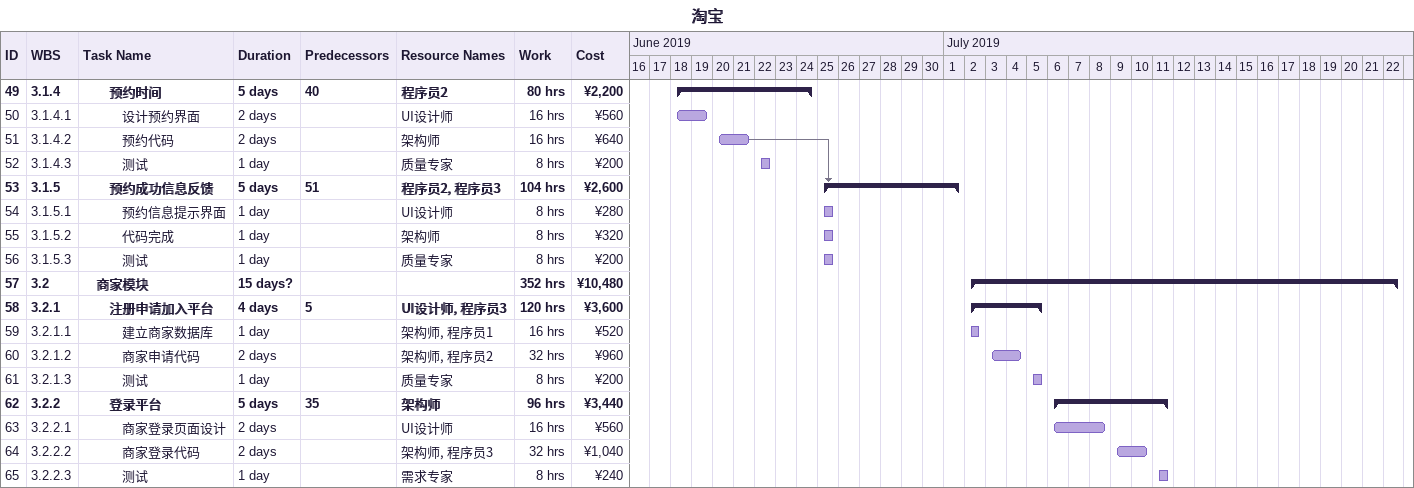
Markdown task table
淘宝

| ID | WBS | Task | Duration | Start | Finish | Predecessors | Resources | Work (h) | Cost (¥) |
|---|---|---|---|---|---|---|---|---|---|
| 49 | 3.1.4 | **预约时间** | 5d | 2019-06-18 | 2019-06-24 | 40 | 程序员2 | 80 | 2200 |
| 50 | 3.1.4.1 | 设计预约界面 | 2d | 2019-06-18 | 2019-06-19 |  | UI设计师 | 16 | 560 |
| 51 | 3.1.4.2 | 预约代码 | 2d | 2019-06-20 | 2019-06-21 |  | 架构师 | 16 | 640 |
| 52 | 3.1.4.3 | 测试 | 1d | 2019-06-22 | 2019-06-22 |  | 质量专家 | 8 | 200 |
| 53 | 3.1.5 | **预约成功信息反馈** | 5d | 2019-06-25 | 2019-07-01 | 51 | 程序员2, 程序员3 | 104 | 2600 |
| 54 | 3.1.5.1 | 预约信息提示界面 | 1d | 2019-06-25 | 2019-06-25 |  | UI设计师 | 8 | 280 |
| 55 | 3.1.5.2 | 代码完成 | 1d | 2019-06-25 | 2019-06-25 |  | 架构师 | 8 | 320 |
| 56 | 3.1.5.3 | 测试 | 1d | 2019-06-25 | 2019-06-25 |  | 质量专家 | 8 | 200 |
| 57 | 3.2 | **商家模块** | 15d? | 2019-07-02 | 2019-07-22 |  |  | 352 | 10480 |
| 58 | 3.2.1 | **注册申请加入平台** | 4d | 2019-07-02 | 2019-07-05 | 5 | UI设计师, 程序员3 | 120 | 3600 |
| 59 | 3.2.1.1 | 建立商家数据库 | 1d | 2019-07-02 | 2019-07-02 |  | 架构师, 程序员1 | 16 | 520 |
| 60 | 3.2.1.2 | 商家申请代码 | 2d | 2019-07-03 | 2019-07-04 |  | 架构师, 程序员2 | 32 | 960 |
| 61 | 3.2.1.3 | 测试 | 1d | 2019-07-05 | 2019-07-05 |  | 质量专家 | 8 | 200 |
| 62 | 3.2.2 | **登录平台** | 5d | 2019-07-06 | 2019-07-11 | 35 | 架构师 | 96 | 3440 |
| 63 | 3.2.2.1 | 商家登录页面设计 | 2d | 2019-07-06 | 2019-07-08 |  | UI设计师 | 16 | 560 |
| 64 | 3.2.2.2 | 商家登录代码 | 2d | 2019-07-09 | 2019-07-10 |  | 架构师, 程序员3 | 32 | 1040 |
| 65 | 3.2.2.3 | 测试 | 1d | 2019-07-11 | 2019-07-11 |  | 需求专家 | 8 | 240 |
